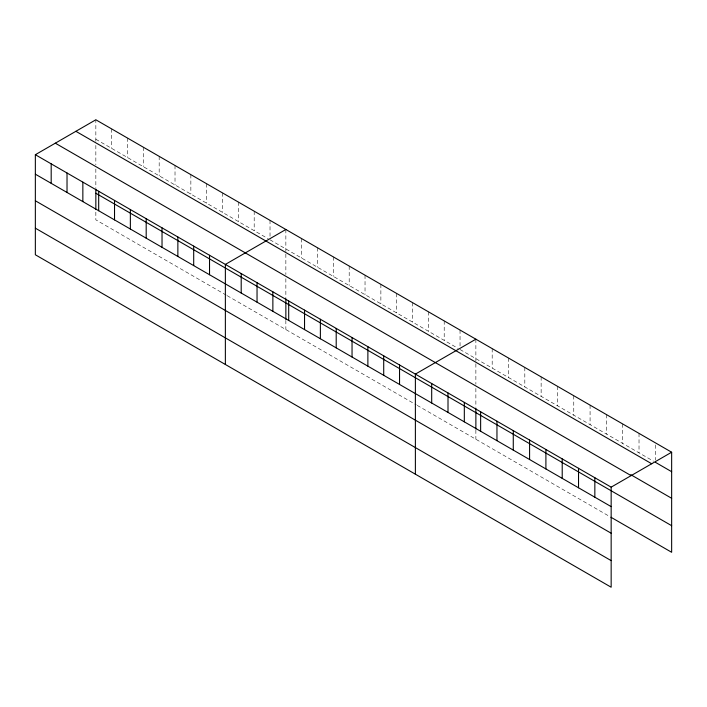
<?xml version="1.0" encoding="UTF-8"?>
<svg xmlns="http://www.w3.org/2000/svg" width="707" height="707" viewBox="0 0 707 707"><rect width="100%" height="100%" fill="white"/><g stroke="black" fill="none" stroke-linecap="round" stroke-linejoin="round"><path stroke-width="0.53" stroke-dasharray="3.54 2.65" d="M95.843 145.386L95.843 164.828M95.843 141.294L95.843 119.783M95.843 139.252L268.165 238.736M270.021 239.814L458.18 348.445M460.045 349.523L653.524 461.22M226.249 295.137L95.843 219.85L95.843 210.642M227.177 295.676L416.264 404.846M417.192 405.376L610.017 516.702M655.336 444.968L655.336 460.107M639.022 433.382L639.022 452.851M622.708 423.97L622.708 443.43M606.394 414.549L606.394 434.01M590.08 405.129L590.08 424.598M573.766 395.708L573.766 415.177M557.452 386.287L557.452 405.756M541.138 376.875L541.138 396.335M524.815 367.454L524.815 386.915M508.501 358.034L508.501 377.503M492.187 348.613L492.187 368.082M475.873 339.192L475.873 362.753M475.873 363.778L475.873 384.237M475.873 388.417L475.873 407.391M475.873 430.05L475.873 439.259M460.045 330.054L460.045 346.271M444.208 320.907L444.208 340.376M428.371 311.769L428.371 331.238M412.535 302.623L412.535 322.092M396.707 293.485L396.707 312.954M380.87 284.347L380.87 303.807M365.033 275.2L365.033 294.669M349.196 266.062L349.196 285.522M333.359 256.915L333.359 276.384M317.531 247.777L317.531 267.237M301.695 238.63L301.695 258.099M285.858 229.492L285.858 253.044M285.858 254.069L285.858 274.528M285.858 278.717L285.858 297.691M285.858 320.351L285.858 329.559M270.021 220.345L270.021 236.571M254.193 211.207L254.193 230.668M238.356 202.061L238.356 221.53M222.519 192.923L222.519 212.392M206.683 183.776L206.683 203.245M190.855 174.638L190.855 194.107M175.018 165.5L175.018 184.96M159.181 156.353L159.181 175.822M143.344 147.215L143.344 166.675M127.516 138.068L127.516 157.537M111.679 128.93L111.679 148.39M95.843 169.008L95.843 187.982"/><path stroke-width="1.06" d="M35.35 154.709L611.157 487.15L611.157 587.217L35.35 254.776L35.35 154.709L95.843 119.783L671.65 452.224L671.65 552.291L610.928 517.232M285.858 229.492L225.365 264.418L225.365 364.476M475.873 339.192L415.38 374.118L415.38 474.185M611.157 487.15L671.65 452.224M655.336 462.272L671.65 471.693M75.879 131.308L651.686 463.748M630.865 474.742L671.65 498.285M55.314 143.185L631.121 475.625M95.843 193.25L671.65 525.69M35.35 174.178L611.157 506.619M35.35 200.77L611.157 533.211M35.35 228.175L611.157 560.616M594.843 477.729L594.843 497.198M578.529 468.308L578.529 487.777M562.215 458.896L562.215 478.356M545.901 449.475L545.901 468.935M529.587 440.054L529.587 459.523M513.273 430.634L513.273 450.103M496.959 421.213L496.959 440.682M480.636 411.801L480.636 431.261M475.873 408.443L475.873 429.034M464.322 402.38L464.322 421.84M448.008 392.959L448.008 412.428M431.694 383.539L431.694 403.008M399.543 364.98L399.543 384.44M383.715 355.833L383.715 375.302M367.879 346.695L367.879 366.164M352.042 337.548L352.042 357.017M336.205 328.41L336.205 347.879M320.377 319.272L320.377 338.733M304.54 310.126L304.54 329.595M288.703 300.988L288.703 320.448M285.858 298.743L285.858 319.325M272.867 291.841L272.867 311.31M257.039 282.703L257.039 302.163M241.202 273.556L241.202 293.025M209.528 255.271L209.528 274.74M193.7 246.133L193.7 265.593M177.864 236.986L177.864 256.455M162.027 227.848L162.027 247.317M146.19 218.702L146.19 238.171M130.362 209.564L130.362 229.033M114.525 200.426L114.525 219.886M98.688 191.279L98.688 210.748M95.843 189.034L95.843 209.617M82.852 182.141L82.852 201.601M67.024 172.994L67.024 192.463M51.187 163.856L51.187 183.316"/></g></svg>
